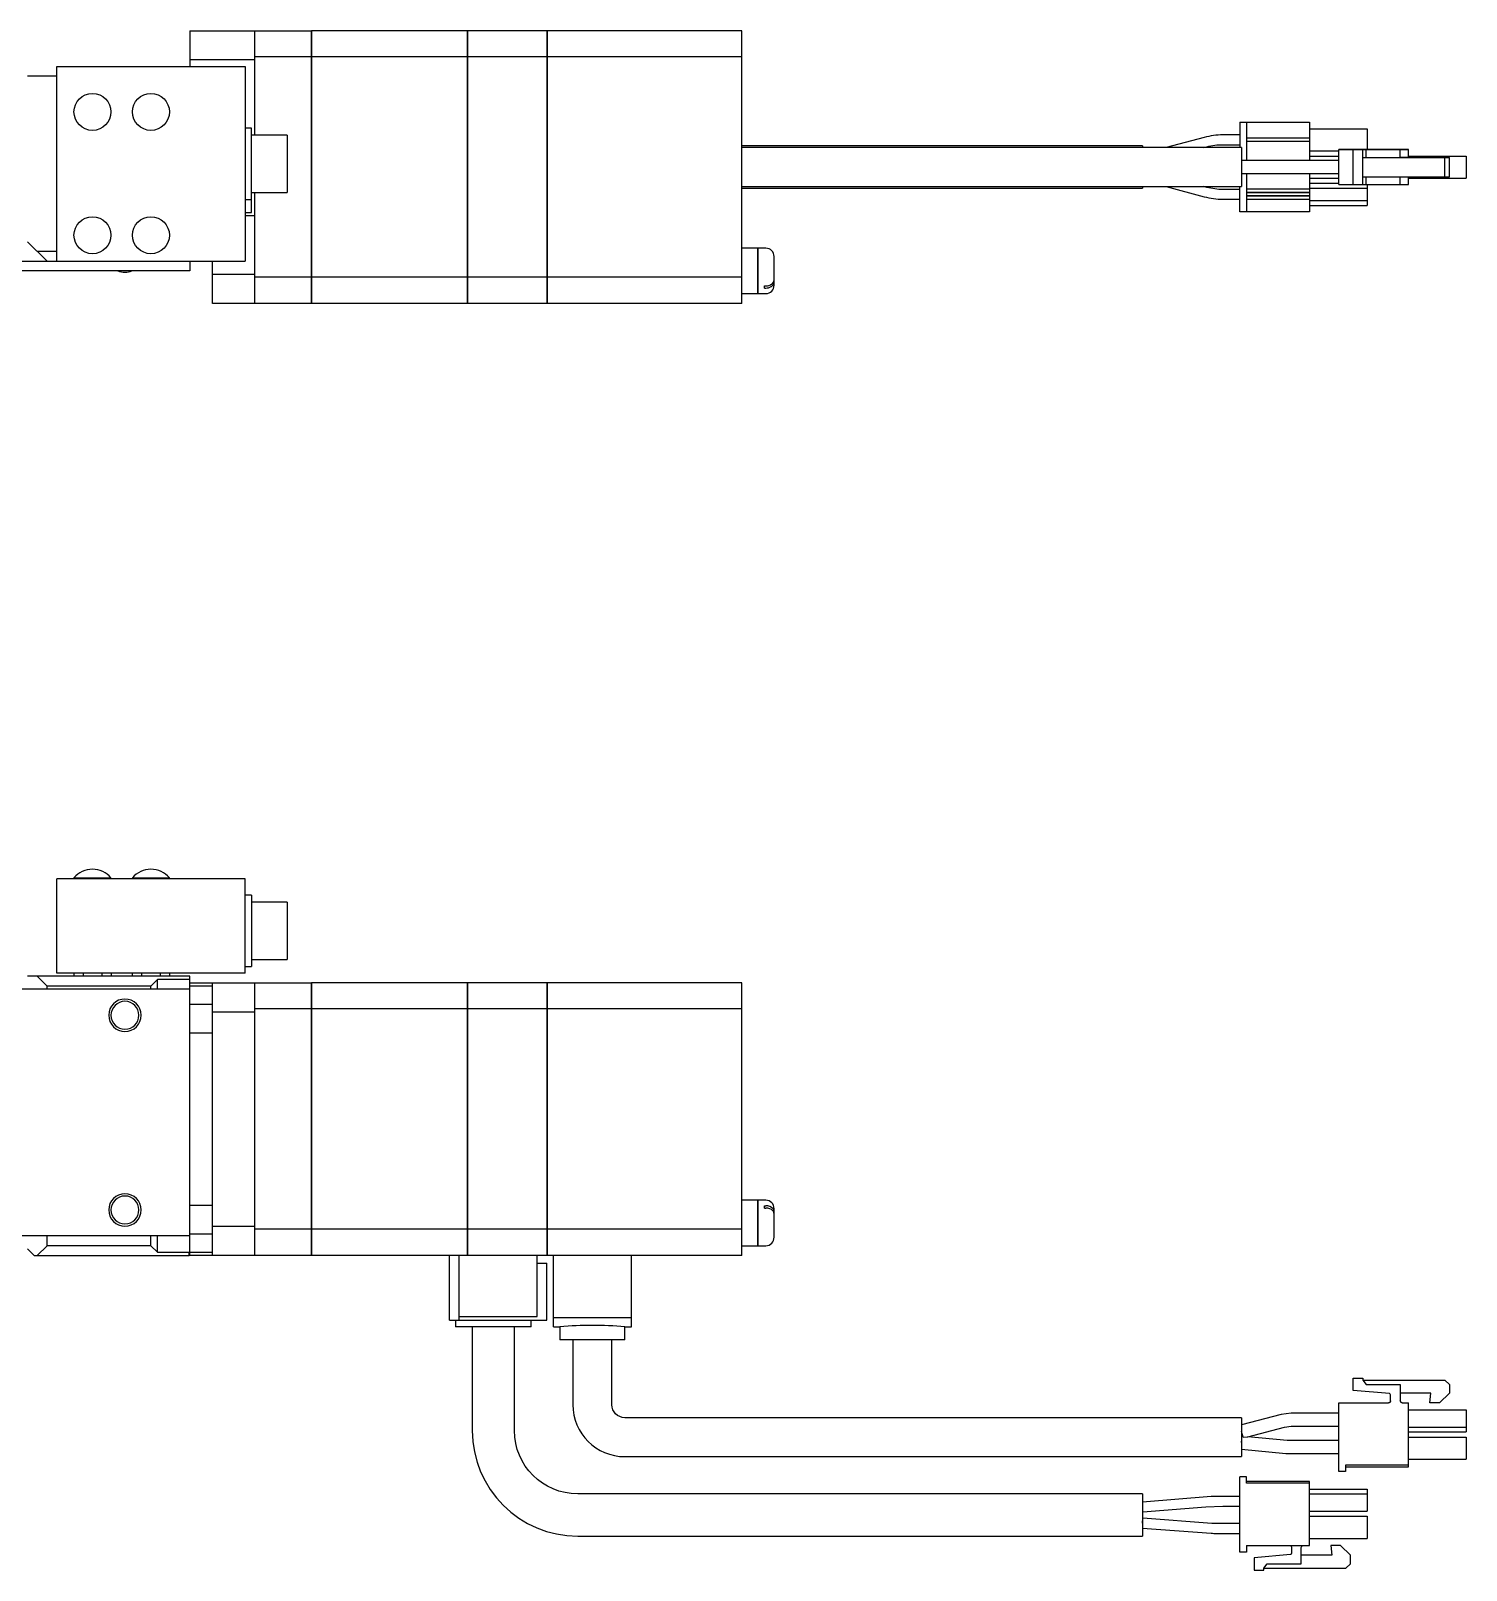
# Model space of a CAD drawing. Extents: x 0 to 964, y -8 to 576.
# Drawn here: x 253.3 to 474.4, y 338.9 to 576.1 of the extents above; entities that cross this region are included whole.
import ezdxf

# ---------------------------------------------------------------- set-up
doc = ezdxf.new("R2010")
doc.units = 0
doc.header["$LTSCALE"] = 0.5
doc.layers.add('MSM_CONTINUOUS', color=7, linetype='CONTINUOUS')

msp = doc.modelspace()

# ---------------------------------------------------------------- linework, layer by layer
at = {"layer": 'MSM_CONTINUOUS'}
for p, q in [((277.81, 576.09), (277.81, 570.59)), ((277.81, 576.09), (296.51, 576.09)), ((287.81, 560.01), (287.81, 576.09)), ((296.51, 576.09), (296.51, 534.09)), ((296.56, 576.04), (296.51, 576.04)), ((296.56, 576.09), (296.56, 534.09)), ((320.51, 576.09), (296.56, 576.09)), ((320.51, 576.09), (320.51, 534.09)), ((320.56, 576.04), (320.51, 576.04)), ((320.56, 576.09), (320.56, 534.09)), ((332.81, 576.09), (320.56, 576.09)), ((332.81, 576.09), (332.81, 534.09)), ((332.86, 576.04), (332.81, 576.04)), ((332.86, 576.09), (332.86, 534.09)), ((362.81, 576.09), (332.86, 576.09)), ((362.81, 534.09), (362.81, 576.09)), ((296.51, 572.06), (287.81, 572.06)), ((296.56, 571.8), (296.51, 571.8)), ((320.51, 572.06), (296.56, 572.06)), ((320.56, 571.8), (320.51, 571.8)), ((332.81, 572.06), (320.56, 572.06)), ((332.86, 571.8), (332.81, 571.8)), ((362.81, 572.06), (332.86, 572.06)), ((257.31, 540.59), (257.31, 570.59)), ((257.31, 570.59), (286.31, 570.59)), ((287.81, 571.59), (277.81, 571.59)), ((286.31, 570.59), (286.31, 540.59)), ((257.31, 569.09), (252.81, 569.09)), ((287.31, 561.09), (286.31, 561.09)), ((287.31, 548.09), (287.31, 561.09)), ((292.81, 560.01), (287.31, 560.01)), ((292.81, 560.01), (292.81, 551.16)), ((439.56, 560.04), (436.92, 560.04)), ((439.56, 561.99), (439.56, 558.09)), ((439.56, 561.99), (450.26, 561.99)), ((440.56, 561.99), (440.56, 556.09)), ((450.26, 561.99), (450.26, 556.09)), ((450.26, 560.99), (459.16, 560.99)), ((459.16, 560.99), (459.16, 557.79)), ((424.56, 558.34), (362.81, 558.34)), ((439.81, 558.09), (362.81, 558.09)), ((424.56, 558.34), (424.56, 558.09)), ((434.04, 559.66), (428.19, 558.09)), ((433.98, 558.09), (434.44, 558.21)), ((434.05, 559.66), (434.04, 559.66)), ((436.92, 558.54), (439.56, 558.54)), ((439.81, 558.09), (439.81, 552.09)), ((450.26, 559.54), (440.56, 559.54)), ((450.26, 559.04), (440.56, 559.04)), ((450.26, 557.59), (454.81, 557.59)), ((454.81, 557.79), (462.46, 557.79)), ((454.81, 557.79), (454.81, 557.79)), ((455.81, 557.79), (454.81, 557.79)), ((454.81, 552.39), (454.81, 557.79)), ((465.51, 557.79), (455.81, 557.79)), ((457.01, 557.79), (458.51, 557.79)), ((462.57, 557.79), (457.01, 557.79)), ((457.01, 552.39), (457.01, 557.79)), ((458.51, 557.79), (459.01, 557.79)), ((458.51, 552.39), (458.51, 557.79)), ((459.01, 557.79), (464.26, 557.79)), ((459.01, 556.59), (459.01, 557.79)), ((462.46, 557.79), (462.76, 557.79)), ((462.76, 557.79), (462.57, 557.79)), ((464.26, 557.79), (464.56, 557.79)), ((464.26, 556.59), (464.26, 557.79)), ((464.56, 557.79), (465.51, 557.79)), ((465.51, 557.79), (465.51, 557.79)), ((465.51, 556.59), (465.51, 557.79)), ((446.19, 556.09), (439.81, 556.09)), ((446.71, 556.09), (439.81, 556.09)), ((447.45, 556.09), (446.19, 556.09)), ((446.9, 556.09), (446.71, 556.09)), ((454.81, 556.09), (446.9, 556.09)), ((454.81, 556.09), (447.45, 556.09)), ((450.26, 556.79), (454.81, 556.79)), ((458.51, 556.59), (459.01, 556.59)), ((458.51, 556.59), (471.11, 556.59)), ((459.01, 556.59), (464.26, 556.59)), ((468.94, 556.59), (464.26, 556.59)), ((464.56, 556.59), (464.26, 556.59)), ((465.51, 556.79), (474.41, 556.79)), ((465.51, 556.79), (474.41, 556.79)), ((465.51, 556.79), (474.41, 556.79)), ((468.81, 556.59), (468.94, 556.59)), ((470.31, 556.59), (468.81, 556.59)), ((471.81, 556.59), (470.31, 556.59)), ((471.11, 553.59), (471.11, 556.59)), ((471.11, 556.59), (471.81, 556.59)), ((471.81, 553.59), (471.81, 556.59)), ((474.41, 556.79), (474.41, 553.39)), ((439.81, 554.09), (446.19, 554.09)), ((440.56, 554.09), (440.56, 548.19)), ((446.19, 554.09), (447.45, 554.09)), ((447.45, 554.09), (454.81, 554.09)), ((450.26, 554.09), (450.26, 548.19)), ((450.26, 553.39), (454.81, 553.39)), ((458.51, 553.59), (471.11, 553.59)), ((459.01, 552.39), (459.01, 553.59)), ((464.26, 552.39), (464.26, 553.59)), ((465.51, 552.39), (465.51, 553.59)), ((465.51, 553.39), (474.41, 553.39)), ((471.11, 553.59), (471.81, 553.59)), ((287.31, 551.16), (292.81, 551.16)), ((287.81, 534.09), (287.81, 551.16)), ((362.81, 552.09), (439.81, 552.09)), ((362.81, 551.84), (424.56, 551.84)), ((424.56, 552.09), (424.56, 551.84)), ((428.19, 552.09), (434.04, 550.52)), ((434.43, 551.97), (433.98, 552.09)), ((439.56, 551.64), (436.93, 551.64)), ((439.56, 548.19), (439.56, 552.09)), ((450.26, 551.69), (440.56, 551.69)), ((450.26, 551.19), (440.56, 551.19)), ((450.26, 551.14), (440.56, 551.14)), ((450.26, 550.64), (440.56, 550.64)), ((450.26, 550.59), (440.56, 550.59)), ((450.26, 552.59), (454.81, 552.59)), ((450.26, 551.84), (459.16, 551.84)), ((454.81, 552.39), (457.01, 552.39)), ((457.01, 552.39), (458.51, 552.39)), ((458.51, 552.39), (459.01, 552.39)), ((459.01, 552.39), (464.26, 552.39)), ((459.16, 552.39), (459.16, 549.19)), ((464.26, 552.39), (464.56, 552.39)), ((464.56, 552.39), (465.51, 552.39)), ((286.31, 550.09), (287.31, 550.09)), ((286.31, 548.09), (287.31, 548.09)), ((436.93, 550.14), (439.56, 550.14)), ((450.26, 548.19), (439.56, 548.19)), ((450.26, 550.09), (440.56, 550.09)), ((450.26, 549.94), (459.16, 549.94)), ((450.26, 549.19), (459.16, 549.19)), ((287.81, 547.59), (286.31, 547.59)), ((255.81, 540.59), (252.81, 543.59)), ((257.31, 542.09), (254.31, 542.09)), ((365.31, 542.59), (362.81, 542.59)), ((365.31, 535.59), (365.31, 542.59)), ((365.36, 542.54), (365.31, 542.54)), ((365.36, 535.59), (365.36, 542.59)), ((366.51, 542.59), (365.36, 542.59)), ((367.81, 536.89), (367.81, 541.29)), ((197.81, 540.59), (286.31, 540.59)), ((277.81, 539.09), (197.81, 539.09)), ((277.71, 540.59), (277.81, 540.49)), ((277.81, 540.49), (277.81, 539.09)), ((281.31, 534.09), (281.31, 540.59)), ((281.31, 538.59), (287.81, 538.59)), ((296.51, 538.12), (287.81, 538.12)), ((296.56, 538.38), (296.51, 538.38)), ((320.51, 538.12), (296.56, 538.12)), ((320.56, 538.38), (320.51, 538.38)), ((332.81, 538.12), (320.56, 538.12)), ((332.86, 538.38), (332.81, 538.38)), ((362.81, 538.12), (332.86, 538.12)), ((366.31, 536.8), (366.51, 536.8)), ((366.31, 536.44), (366.31, 536.8)), ((366.31, 536.44), (366.51, 536.44)), ((296.51, 534.09), (281.31, 534.09)), ((296.56, 534.14), (296.51, 534.14)), ((320.51, 534.09), (296.56, 534.09)), ((320.56, 534.14), (320.51, 534.14)), ((332.81, 534.09), (320.56, 534.09)), ((332.86, 534.14), (332.81, 534.14)), ((362.81, 534.09), (332.86, 534.09)), ((362.81, 535.59), (365.31, 535.59)), ((365.31, 535.64), (365.36, 535.64)), ((365.36, 535.59), (366.51, 535.59)), ((257.31, 430.91), (257.31, 445.41)), ((286.31, 445.41), (257.31, 445.41)), ((259.96, 445.57), (265.66, 445.57)), ((259.96, 445.57), (259.96, 445.41)), ((265.66, 445.41), (265.66, 445.57)), ((268.96, 445.57), (274.66, 445.57)), ((268.96, 445.57), (268.96, 445.41)), ((274.66, 445.41), (274.66, 445.57)), ((286.31, 430.91), (286.31, 445.41)), ((287.31, 442.91), (286.31, 442.91)), ((287.31, 442.91), (287.31, 431.91)), ((292.81, 441.83), (287.31, 441.83)), ((292.81, 441.83), (292.81, 432.98)), ((286.31, 431.91), (287.31, 431.91)), ((287.31, 432.98), (292.81, 432.98)), ((277.81, 430.41), (252.81, 430.41)), ((255.81, 428.91), (254.31, 430.41)), ((286.31, 430.91), (257.31, 430.91)), ((259.92, 430.91), (259.92, 430.41)), ((261.36, 430.91), (261.36, 430.41)), ((264.25, 430.91), (264.25, 430.41)), ((265.69, 430.91), (265.69, 430.41)), ((268.92, 430.91), (268.92, 430.41)), ((270.36, 430.91), (270.36, 430.41)), ((272.81, 429.91), (271.81, 428.91)), ((277.81, 429.91), (272.81, 429.91)), ((272.81, 428.41), (272.81, 429.91)), ((273.25, 430.91), (273.25, 430.41)), ((274.69, 430.91), (274.69, 430.41)), ((277.81, 387.41), (277.81, 430.41)), ((277.81, 429.41), (296.51, 429.41)), ((281.31, 387.41), (281.31, 429.41)), ((287.81, 387.41), (287.81, 429.41)), ((296.51, 429.41), (296.51, 387.41)), ((296.56, 429.36), (296.51, 429.36)), ((296.56, 429.41), (296.56, 387.41)), ((320.51, 429.41), (296.56, 429.41)), ((320.51, 429.41), (320.51, 387.41)), ((320.56, 429.36), (320.51, 429.36)), ((320.56, 429.41), (320.56, 387.41)), ((332.81, 429.41), (320.56, 429.41)), ((332.81, 429.41), (332.81, 387.41)), ((332.86, 429.36), (332.81, 429.36)), ((332.86, 429.41), (332.86, 387.41)), ((362.81, 429.41), (332.86, 429.41)), ((362.81, 387.41), (362.81, 429.41)), ((277.81, 428.41), (197.81, 428.41)), ((255.81, 428.41), (255.81, 428.91)), ((271.81, 428.91), (255.81, 428.91)), ((271.81, 428.41), (271.81, 428.91)), ((281.31, 428.91), (277.81, 428.91)), ((277.81, 426.14), (281.31, 426.14)), ((287.81, 424.91), (281.31, 424.91)), ((296.51, 425.38), (287.81, 425.38)), ((296.56, 425.12), (296.51, 425.12)), ((320.51, 425.38), (296.56, 425.38)), ((320.56, 425.12), (320.51, 425.12)), ((332.81, 425.38), (320.56, 425.38)), ((332.86, 425.12), (332.81, 425.12)), ((362.81, 425.38), (332.86, 425.38)), ((281.31, 421.67), (277.81, 421.67)), ((277.81, 395.14), (281.31, 395.14)), ((365.31, 395.91), (362.81, 395.91)), ((365.31, 388.91), (365.31, 395.91)), ((365.36, 395.86), (365.31, 395.86)), ((365.36, 388.91), (365.36, 395.91)), ((366.51, 395.91), (365.36, 395.91)), ((366.31, 395.05), (366.51, 395.05)), ((366.31, 394.7), (366.31, 395.05)), ((366.31, 394.7), (366.51, 394.7)), ((367.81, 390.21), (367.81, 394.61)), ((281.31, 391.91), (287.81, 391.91)), ((296.51, 391.44), (287.81, 391.44)), ((296.56, 391.69), (296.51, 391.69)), ((320.51, 391.44), (296.56, 391.44)), ((320.56, 391.69), (320.51, 391.69)), ((332.81, 391.44), (320.56, 391.44)), ((332.86, 391.69), (332.81, 391.69)), ((362.81, 391.44), (332.86, 391.44)), ((277.81, 390.41), (197.81, 390.41)), ((255.81, 388.91), (255.81, 390.41)), ((271.81, 388.91), (271.81, 390.41)), ((272.81, 387.91), (272.81, 390.41)), ((281.31, 390.67), (277.81, 390.67)), ((252.81, 388.41), (253.81, 387.41)), ((253.81, 387.41), (277.71, 387.41)), ((254.31, 387.41), (255.81, 388.91)), ((271.81, 388.91), (255.81, 388.91)), ((271.81, 388.91), (272.81, 387.91)), ((272.81, 387.91), (277.72, 387.91)), ((277.72, 387.42), (277.71, 387.41)), ((277.81, 388.03), (277.72, 387.91)), ((277.72, 387.42), (277.72, 387.91)), ((277.72, 387.42), (277.81, 387.51)), ((277.81, 387.91), (281.31, 387.91)), ((296.51, 387.41), (277.81, 387.41)), ((296.56, 387.46), (296.51, 387.46)), ((332.81, 387.41), (296.56, 387.41)), ((317.81, 377.41), (317.81, 387.41)), ((319.31, 377.41), (319.31, 387.41)), ((320.56, 387.46), (320.51, 387.46)), ((331.31, 378.01), (331.31, 387.41)), ((332.86, 387.46), (332.81, 387.46)), ((362.81, 387.41), (332.86, 387.41)), ((333.81, 376.41), (333.81, 387.41)), ((345.81, 376.41), (345.81, 387.41)), ((362.81, 388.91), (365.31, 388.91)), ((365.31, 388.96), (365.36, 388.96)), ((365.36, 388.91), (366.51, 388.91)), ((331.31, 386.21), (332.81, 386.21)), ((332.81, 377.41), (332.81, 386.21)), ((317.81, 377.41), (332.81, 377.41)), ((318.74, 377.41), (318.74, 376.41)), ((319.31, 378.01), (331.31, 378.01)), ((330.38, 376.41), (330.38, 377.41)), ((333.81, 377.84), (345.81, 377.84)), ((330.38, 376.41), (318.74, 376.41)), ((321.31, 376.41), (321.31, 360.41)), ((327.81, 360.41), (327.81, 376.41)), ((333.81, 376.41), (334.81, 376.41)), ((334.81, 376.41), (334.81, 374.41)), ((344.81, 376.41), (345.81, 376.41)), ((344.81, 374.41), (344.81, 376.41)), ((344.81, 374.41), (334.81, 374.41)), ((336.81, 374.41), (336.81, 364.41)), ((342.81, 364.41), (342.81, 374.41)), ((457.01, 368.51), (458.51, 368.51)), ((457.01, 368.51), (458.51, 368.51)), ((457.01, 366.59), (457.01, 368.51)), ((458.51, 368.51), (458.51, 368.21)), ((458.51, 368.21), (459.01, 367.51)), ((458.51, 368.21), (459.01, 367.51)), ((458.51, 368.21), (471.11, 368.21)), ((458.51, 368.21), (471.11, 368.21)), ((471.11, 368.21), (471.81, 367.51)), ((471.11, 368.21), (471.81, 367.51)), ((462.57, 366.11), (457.01, 366.59)), ((459.01, 367.51), (464.26, 367.51)), ((459.01, 367.51), (464.26, 367.51)), ((462.76, 365.01), (462.76, 365.91)), ((464.26, 367.51), (464.26, 365.01)), ((468.94, 366.21), (464.26, 366.21)), ((468.81, 364.71), (468.94, 366.21)), ((468.81, 364.71), (468.94, 366.21)), ((471.81, 366.21), (470.31, 364.71)), ((471.81, 367.51), (471.81, 366.21)), ((447.45, 363.08), (445.93, 362.89)), ((454.81, 363.08), (447.45, 363.08)), ((454.81, 364.71), (462.46, 364.71)), ((454.81, 354.11), (454.81, 364.71)), ((454.81, 364.71), (462.46, 364.71)), ((462.46, 364.71), (462.46, 364.71)), ((464.56, 364.71), (464.55, 364.71)), ((464.56, 364.71), (465.51, 364.71)), ((464.56, 364.71), (465.51, 364.71)), ((465.51, 354.86), (465.51, 364.71)), ((465.51, 363.61), (474.41, 363.61)), ((465.51, 363.61), (474.41, 363.61)), ((470.31, 364.71), (468.81, 364.71)), ((474.41, 363.61), (474.41, 360.21)), ((439.81, 362.41), (344.81, 362.41)), ((445.93, 362.89), (439.81, 361.29)), ((439.81, 362.41), (439.81, 356.41)), ((440.75, 359.47), (446.44, 360.95)), ((446.44, 360.95), (447.45, 361.08)), ((447.45, 361.08), (454.81, 361.08)), ((465.51, 360.96), (474.41, 360.96)), ((440.03, 359.41), (439.81, 360.26)), ((439.81, 358.56), (439.9, 359.55)), ((439.99, 359.54), (439.9, 359.55)), ((440.03, 359.41), (440.75, 359.47)), ((446.81, 358.89), (440.75, 359.47)), ((446.9, 358.88), (446.81, 358.89)), ((454.81, 358.88), (446.9, 358.88)), ((465.51, 360.21), (474.41, 360.21)), ((465.51, 359.41), (474.41, 359.41)), ((465.51, 359.41), (474.41, 359.41)), ((474.41, 359.41), (474.41, 356.01)), ((344.81, 356.41), (439.81, 356.41)), ((439.81, 357.55), (446.62, 356.9)), ((446.62, 356.9), (446.9, 356.88)), ((446.9, 356.88), (454.81, 356.88)), ((465.51, 356.01), (474.41, 356.01)), ((455.81, 354.11), (454.81, 354.11)), ((465.51, 355.11), (455.81, 355.11)), ((455.81, 355.11), (455.81, 354.11)), ((455.81, 354.86), (465.51, 354.86)), ((440.56, 353.31), (439.56, 353.31)), ((439.56, 341.71), (439.56, 353.31)), ((440.56, 352.31), (440.56, 353.31)), ((450.26, 352.56), (440.56, 352.56)), ((450.26, 352.31), (440.56, 352.31)), ((450.26, 342.71), (450.26, 352.56)), ((450.26, 351.41), (459.16, 351.41)), ((459.16, 351.41), (459.16, 348.01)), ((424.56, 350.66), (337.56, 350.66)), ((424.56, 350.66), (424.56, 344.16)), ((435.1, 350.25), (424.56, 349.41)), ((424.62, 347.91), (434.3, 348.68)), ((434.3, 348.68), (436.93, 348.78)), ((439.56, 350.28), (435.95, 350.28)), ((436.93, 348.78), (439.56, 348.78)), ((450.26, 350.66), (459.16, 350.66)), ((424.61, 346.91), (424.56, 346.88)), ((424.56, 346.16), (424.61, 346.91)), ((435.24, 346.11), (424.61, 346.91)), ((450.26, 348.01), (459.16, 348.01)), ((450.26, 347.21), (459.16, 347.21)), ((459.16, 347.21), (459.16, 343.81)), ((337.56, 344.16), (424.56, 344.16)), ((424.56, 345.41), (435.13, 344.61)), ((439.56, 346.08), (435.93, 346.08)), ((435.93, 344.58), (439.56, 344.58)), ((440.56, 341.71), (439.56, 341.71)), ((440.56, 342.71), (440.56, 341.71)), ((440.56, 342.71), (450.26, 342.71)), ((447.51, 342.41), (447.51, 341.51)), ((449.01, 339.91), (449.01, 342.41)), ((450.26, 343.81), (459.16, 343.81)), ((453.56, 342.71), (453.69, 341.21)), ((455.06, 342.71), (453.56, 342.71)), ((456.56, 341.21), (455.06, 342.71)), ((447.32, 341.31), (441.76, 340.82)), ((441.76, 340.82), (441.76, 338.91)), ((443.26, 339.21), (443.76, 339.91)), ((443.26, 339.21), (455.86, 339.21)), ((443.26, 338.91), (443.26, 339.21)), ((443.76, 339.91), (449.01, 339.91)), ((453.69, 341.21), (449.01, 341.21)), ((455.86, 339.21), (456.56, 339.91)), ((456.56, 339.91), (456.56, 341.21)), ((441.76, 338.91), (443.26, 338.91))]:
    msp.add_line(p, q, dxfattribs=at)
for centre in [(262.81, 563.59), (271.81, 563.59), (262.81, 544.59), (271.81, 544.59)]:
    msp.add_circle(centre, 2.85, dxfattribs=at)
at = {"layer": 'MSM_CONTINUOUS', "extrusion": (0, 0, -1)}
for centre, radius in [((-267.81, 424.41), 2.5), ((-267.81, 424.41), 2.15), ((-267.81, 394.41), 2.5), ((-267.81, 394.41), 2.15)]:
    msp.add_circle(centre, radius, dxfattribs=at)
at = {"layer": 'MSM_CONTINUOUS'}
for centre, radius, start, end in [((436.93, 548.89), 11.15, 89.9911, 105.0006), ((436.93, 561.29), 11.15, 255.0015, 270.0068), ((366.51, 541.29), 1.3, 0, 90), ((267.8, 541.89), 3, 248.96, 270.1444), ((267.81, 541.89), 3, 269.8556, 291.04), ((366.53, 538.41), 1.61, 269.2584, 304.7863), ((366.51, 536.89), 1.3, 270, 360), ((366.52, 538.11), 1.66, 269.4455, 299.7231), ((366.92, 537.44), 0.891, 298.7486, 355.0367), ((367, 537.76), 0.809, 303.6126, 357.2927), ((262.81, 443.21), 3.7, 89.9943, 140.3692), ((262.81, 443.21), 3.7, 39.6308, 90), ((271.81, 443.21), 3.7, 89.9943, 140.3692), ((271.81, 443.21), 3.7, 39.6308, 90), ((366.51, 394.61), 1.3, 0, 90), ((366.59, 393.65), 1.41, 41.3743, 92.8178), ((366.6, 393.32), 1.39, 42.8199, 93.04), ((367.05, 393.75), 0.754, 5.8166, 41.8939), ((367.06, 394.11), 0.751, 1.7681, 38.8955), ((366.51, 390.21), 1.3, 270, 360), ((339.84, 315.89), 60.73, 90.0287, 94.7515), ((339.78, 315.94), 60.68, 85.2466, 89.9732), ((462.56, 365.91), 0.2, 360, 85), ((344.81, 364.41), 8, 180, 270), ((462.46, 365.01), 0.3, 270, 360), ((462.46, 365.01), 0.3, 270, 360), ((464.56, 365.01), 0.3, 180, 270), ((464.56, 365.01), 0.3, 180, 270), ((337.56, 360.41), 16.25, 180, 270), ((435.95, 339.53), 10.75, 90, 94.548), ((424.62, 347.99), 0.0773, 219.0479, 269.5838), ((435.93, 355.33), 10.75, 265.7108, 270)]:
    msp.add_arc(centre, radius, start, end, dxfattribs=at)
at = {"layer": 'MSM_CONTINUOUS', "extrusion": (0, 0, -1)}
for centre, radius, start, end in [((-436.93, 548.89), 9.65, 75.0035, 90.008), ((-436.93, 561.29), 9.65, 269.9899, 284.9986), ((-344.81, 364.41), 2, 270, 0), ((-462.46, 365.01), 0.3, 180, 270), ((-462.46, 365.01), 0.3, 180, 270), ((-464.56, 365.01), 0.3, 270, 0), ((-464.56, 365.01), 0.3, 270, 0), ((-337.56, 360.41), 9.75, 270, 0), ((-435.93, 355.33), 9.25, 270, 274.2892), ((-447.21, 342.41), 0.3, 90, 180), ((-449.31, 342.41), 0.3, 0, 90), ((-447.31, 341.51), 0.2, 180, 265)]:
    msp.add_arc(centre, radius, start, end, dxfattribs=at)

doc.saveas('drawing.dxf')
